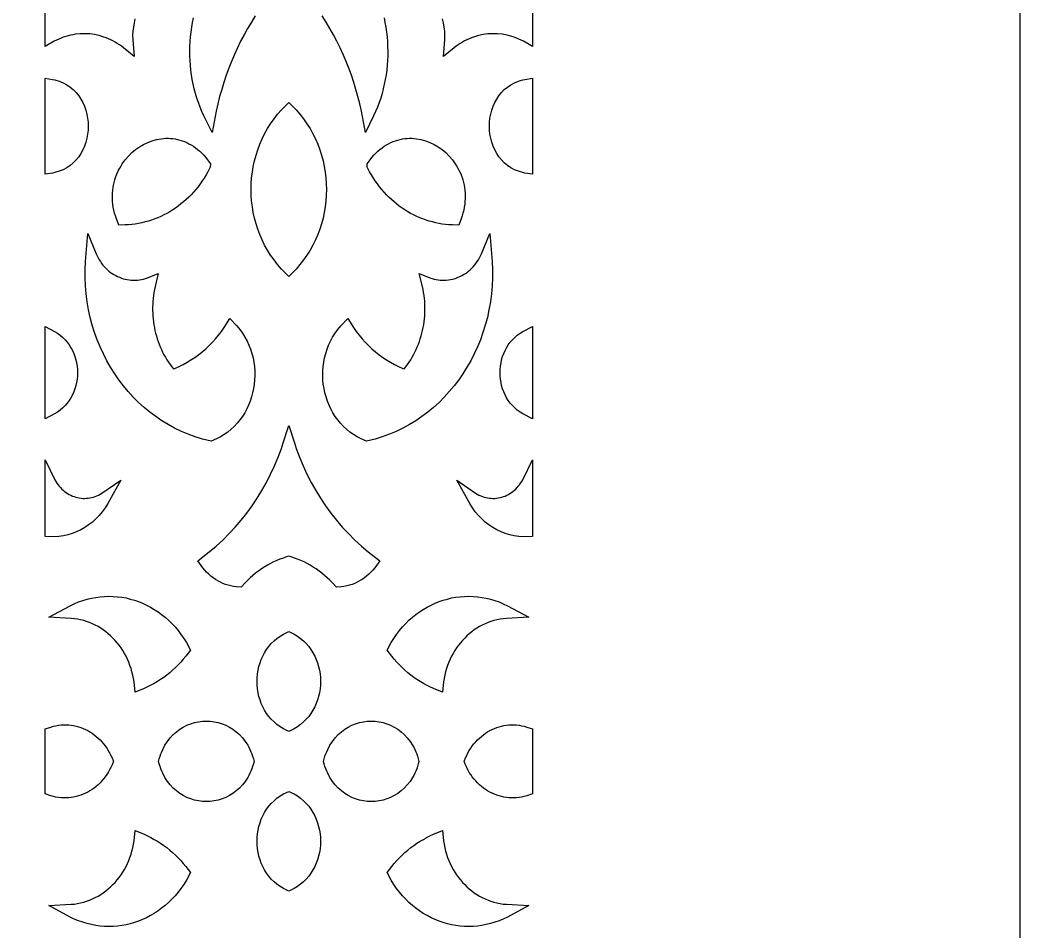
# Model space of a CAD drawing. Extents: x -355 to 355, y -278 to 278.
# Drawn here: x 231.9 to 355, y -20.9 to 91.3 of the extents above; entities that cross this region are included whole.
import ezdxf

# ---------------------------------------------------------------- set-up
doc = ezdxf.new("R2010")
doc.units = 0
doc.layers.add('LAYER_1', color=18, linetype='CONTINUOUS')

msp = doc.modelspace()

# ---------------------------------------------------------------- linework, layer by layer
at = {"layer": 'LAYER_1'}
for points in [[(-225.66, 277.51), (355, 277.5), (355, -277.5), (-355, -277.5)], [(246.07, 91.38), (245.95, 90.89), (245.87, 90.39), (245.81, 89.87), (245.78, 89.34), (245.79, 88.8), (245.95, 86.76), (244.66, 87.83), (244.41, 88.03), (244.15, 88.21), (243.89, 88.38), (243.63, 88.53), (243.36, 88.68), (243.08, 88.82), (242.81, 88.94), (242.53, 89.06), (242.25, 89.16), (241.67, 89.33), (241.09, 89.45), (240.5, 89.53), (239.9, 89.57), (239.31, 89.55), (238.71, 89.49), (238.42, 89.44), (238.13, 89.39), (237.83, 89.31), (237.54, 89.23), (237.25, 89.14), (236.97, 89.03), (236.68, 88.91), (236.4, 88.78), (236.13, 88.64), (235, 88.01), (235, 115.52)], [(295, 115.52), (295, 88.01), (293.87, 88.64), (293.6, 88.78), (293.32, 88.91), (293.03, 89.03), (292.75, 89.14), (292.46, 89.23), (292.17, 89.31), (291.88, 89.38), (291.28, 89.49), (290.69, 89.55), (290.1, 89.57), (289.5, 89.53), (288.92, 89.45), (288.33, 89.33), (287.75, 89.16), (287.47, 89.06), (287.19, 88.94), (286.92, 88.82), (286.64, 88.68), (286.37, 88.53), (286.11, 88.38), (285.85, 88.21), (285.59, 88.03), (285.34, 87.83), (284.05, 86.76), (284.21, 88.8), (284.22, 89.34), (284.19, 89.87), (284.13, 90.39), (284.05, 90.89), (283.93, 91.38)], [(260.88, 91.76), (260.39, 91), (259.93, 90.22), (259.49, 89.43), (259.07, 88.63), (258.67, 87.82), (258.3, 86.99), (257.94, 86.15), (257.61, 85.31), (257.29, 84.45), (257, 83.58), (256.74, 82.7), (256.49, 81.82), (256.27, 80.92), (256.07, 80.02), (255.56, 77.39), (254.56, 79.44), (254.31, 79.99), (254.09, 80.53), (253.88, 81.09), (253.69, 81.65), (253.52, 82.21), (253.37, 82.78), (253.24, 83.35), (253.12, 83.93), (253.03, 84.51), (252.95, 85.09), (252.89, 85.68), (252.85, 86.26), (252.82, 86.85), (252.82, 87.43), (252.83, 88.02), (252.86, 88.6), (252.91, 89.19), (252.97, 89.77), (253.06, 90.35), (253.16, 90.93), (253.28, 91.5)], [(276.72, 91.5), (276.84, 90.93), (276.94, 90.35), (277.03, 89.77), (277.09, 89.19), (277.14, 88.6), (277.17, 88.02), (277.18, 87.43), (277.18, 86.85), (277.15, 86.26), (277.11, 85.68), (277.05, 85.09), (276.97, 84.51), (276.88, 83.93), (276.76, 83.35), (276.63, 82.78), (276.48, 82.21), (276.31, 81.65), (276.12, 81.09), (275.91, 80.53), (275.69, 79.99), (275.44, 79.44), (274.44, 77.39), (273.93, 80.02), (273.73, 80.92), (273.51, 81.82), (273.26, 82.7), (273, 83.58), (272.71, 84.45), (272.4, 85.31), (272.06, 86.15), (271.71, 86.99), (271.33, 87.82), (270.93, 88.63), (270.51, 89.43), (270.07, 90.22), (269.61, 91), (269.12, 91.76)]]:
    msp.add_lwpolyline(points, dxfattribs=at)
for points in [[(235.93, 83.94), (236.21, 83.88), (236.73, 83.73), (237.21, 83.53), (237.67, 83.28), (238.09, 83), (238.47, 82.68), (238.82, 82.32), (239.14, 81.93), (239.41, 81.52), (239.65, 81.08), (239.85, 80.63), (240.02, 80.16), (240.14, 79.67), (240.24, 79.18), (240.29, 78.68), (240.31, 78.18), (240.29, 77.68), (240.24, 77.18), (240.14, 76.69), (240.02, 76.2), (239.85, 75.73), (239.65, 75.28), (239.41, 74.84), (239.14, 74.43), (238.82, 74.04), (238.47, 73.68), (238.09, 73.36), (237.67, 73.07), (237.21, 72.83), (236.73, 72.63), (236.47, 72.55), (236.21, 72.48), (235.93, 72.42), (235, 72.27), (235, 84.09)], [(295, 72.27), (294.07, 72.42), (293.79, 72.48), (293.27, 72.63), (292.79, 72.83), (292.33, 73.07), (291.91, 73.36), (291.53, 73.68), (291.18, 74.04), (290.86, 74.43), (290.59, 74.84), (290.35, 75.28), (290.15, 75.73), (289.98, 76.2), (289.86, 76.69), (289.76, 77.18), (289.71, 77.68), (289.69, 78.18), (289.71, 78.68), (289.76, 79.18), (289.86, 79.67), (289.98, 80.16), (290.15, 80.63), (290.35, 81.08), (290.59, 81.52), (290.86, 81.93), (291.18, 82.32), (291.53, 82.68), (291.91, 83), (292.33, 83.28), (292.79, 83.53), (293.27, 83.73), (293.53, 83.81), (293.79, 83.88), (294.07, 83.94), (295, 84.09)], [(265.89, 80.2), (266.37, 79.65), (266.82, 79.08), (267.24, 78.49), (267.62, 77.88), (267.97, 77.26), (268.29, 76.62), (268.57, 75.96), (268.82, 75.29), (269.03, 74.61), (269.22, 73.93), (269.37, 73.23), (269.48, 72.53), (269.57, 71.82), (269.62, 71.11), (269.63, 70.4), (269.62, 69.69), (269.57, 68.98), (269.48, 68.27), (269.37, 67.57), (269.22, 66.87), (269.03, 66.18), (268.82, 65.51), (268.57, 64.84), (268.29, 64.18), (267.97, 63.54), (267.62, 62.92), (267.24, 62.31), (266.82, 61.72), (266.37, 61.15), (265.89, 60.6), (265, 59.7), (264.11, 60.6), (263.63, 61.15), (263.18, 61.72), (262.76, 62.31), (262.38, 62.92), (262.03, 63.54), (261.72, 64.18), (261.43, 64.84), (261.18, 65.51), (260.97, 66.18), (260.78, 66.87), (260.63, 67.57), (260.52, 68.27), (260.43, 68.98), (260.38, 69.69), (260.37, 70.4), (260.38, 71.11), (260.43, 71.82), (260.52, 72.53), (260.63, 73.23), (260.78, 73.93), (260.97, 74.61), (261.18, 75.29), (261.43, 75.96), (261.72, 76.62), (262.03, 77.26), (262.38, 77.88), (262.76, 78.49), (263.18, 79.08), (263.63, 79.65), (264.11, 80.2), (265, 81.1)], [(250.44, 76.68), (250.73, 76.65), (251.01, 76.61), (251.3, 76.55), (251.59, 76.48), (251.87, 76.39), (252.16, 76.29), (252.44, 76.17), (252.71, 76.03), (252.99, 75.88), (253.26, 75.71), (253.52, 75.52), (253.78, 75.32), (254.04, 75.1), (254.29, 74.86), (254.53, 74.6), (254.77, 74.33), (255, 74.03), (255.35, 73.54), (255.34, 73.12), (255.05, 72.57), (254.83, 72.18), (254.59, 71.8), (254.35, 71.44), (254.1, 71.08), (253.83, 70.73), (253.56, 70.39), (253.27, 70.07), (252.98, 69.75), (252.68, 69.45), (252.37, 69.16), (252.06, 68.88), (251.73, 68.61), (251.4, 68.35), (251.06, 68.11), (250.71, 67.88), (250.36, 67.66), (250, 67.45), (249.63, 67.26), (249.26, 67.08), (248.88, 66.91), (248.5, 66.76), (248.11, 66.62), (247.72, 66.5), (247.33, 66.39), (246.93, 66.29), (246.52, 66.21), (246.11, 66.14), (245.7, 66.08), (245.29, 66.05), (244.87, 66.02), (244.07, 66.01), (243.78, 66.77), (243.66, 67.13), (243.56, 67.49), (243.47, 67.85), (243.4, 68.21), (243.35, 68.57), (243.32, 68.92), (243.3, 69.27), (243.29, 69.61), (243.31, 69.95), (243.33, 70.29), (243.38, 70.62), (243.43, 70.94), (243.5, 71.26), (243.59, 71.58), (243.68, 71.88), (243.79, 72.18), (243.91, 72.47), (244.05, 72.76), (244.19, 73.03), (244.35, 73.3), (244.51, 73.56), (244.87, 74.05), (245.26, 74.51), (245.68, 74.93), (246.14, 75.3), (246.62, 75.64), (247.12, 75.94), (247.64, 76.18), (248.18, 76.39), (248.73, 76.54), (249.29, 76.64), (249.58, 76.67), (249.86, 76.69), (250.15, 76.69)], [(280.14, 76.69), (280.71, 76.64), (281.27, 76.54), (281.82, 76.39), (282.36, 76.18), (282.88, 75.94), (283.38, 75.64), (283.86, 75.3), (284.32, 74.93), (284.74, 74.51), (285.13, 74.06), (285.32, 73.81), (285.49, 73.56), (285.66, 73.3), (285.81, 73.03), (285.95, 72.76), (286.09, 72.47), (286.21, 72.18), (286.32, 71.88), (286.41, 71.58), (286.5, 71.26), (286.57, 70.94), (286.62, 70.62), (286.67, 70.29), (286.69, 69.95), (286.71, 69.61), (286.7, 69.27), (286.68, 68.92), (286.65, 68.57), (286.6, 68.21), (286.53, 67.85), (286.44, 67.49), (286.34, 67.13), (286.22, 66.77), (285.93, 66.01), (285.13, 66.02), (284.71, 66.05), (284.3, 66.08), (283.89, 66.14), (283.48, 66.21), (283.08, 66.29), (282.68, 66.39), (282.28, 66.5), (281.89, 66.62), (281.5, 66.76), (281.12, 66.91), (280.74, 67.08), (280.37, 67.26), (280, 67.45), (279.64, 67.66), (279.29, 67.88), (278.94, 68.11), (278.6, 68.35), (278.27, 68.61), (277.95, 68.88), (277.63, 69.16), (277.32, 69.45), (277.02, 69.75), (276.73, 70.07), (276.44, 70.39), (276.17, 70.73), (275.9, 71.08), (275.65, 71.44), (275.41, 71.8), (275.17, 72.18), (274.95, 72.57), (274.66, 73.12), (274.66, 73.55), (275, 74.03), (275.23, 74.33), (275.47, 74.6), (275.71, 74.86), (275.96, 75.1), (276.22, 75.32), (276.48, 75.52), (276.74, 75.71), (277.01, 75.88), (277.29, 76.03), (277.56, 76.17), (277.85, 76.29), (278.13, 76.39), (278.41, 76.48), (278.7, 76.55), (278.99, 76.61), (279.28, 76.65), (279.56, 76.68), (279.85, 76.69)], [(241.28, 62.47), (241.4, 62.22), (241.52, 61.97), (241.66, 61.73), (241.81, 61.51), (241.96, 61.29), (242.13, 61.08), (242.3, 60.89), (242.48, 60.7), (242.67, 60.52), (242.86, 60.35), (243.06, 60.19), (243.27, 60.05), (243.48, 59.91), (243.7, 59.79), (243.93, 59.68), (244.16, 59.58), (244.39, 59.49), (244.63, 59.41), (244.87, 59.35), (245.11, 59.3), (245.36, 59.26), (245.61, 59.23), (245.86, 59.22), (246.11, 59.22), (246.36, 59.23), (246.61, 59.26), (246.86, 59.3), (247.12, 59.36), (247.37, 59.43), (247.62, 59.51), (248.94, 60.03), (248.54, 58.43), (248.47, 58.07), (248.4, 57.71), (248.35, 57.35), (248.3, 56.99), (248.27, 56.63), (248.25, 56.27), (248.24, 55.9), (248.24, 55.54), (248.25, 55.18), (248.27, 54.82), (248.3, 54.46), (248.34, 54.11), (248.39, 53.75), (248.46, 53.4), (248.53, 53.05), (248.61, 52.7), (248.71, 52.36), (248.81, 52.02), (248.92, 51.68), (249.04, 51.35), (249.18, 51.02), (249.32, 50.69), (249.47, 50.37), (249.63, 50.05), (249.81, 49.74), (249.99, 49.44), (250.18, 49.14), (250.38, 48.85), (250.59, 48.56), (250.79, 48.3), (250.97, 48.37), (251.49, 48.6), (251.99, 48.85), (252.48, 49.12), (252.96, 49.41), (253.43, 49.72), (253.89, 50.05), (254.34, 50.4), (254.77, 50.78), (255.18, 51.17), (255.59, 51.58), (255.97, 52), (256.34, 52.45), (256.7, 52.91), (257.03, 53.39), (257.75, 54.5), (258.61, 53.59), (258.97, 53.15), (259.3, 52.69), (259.6, 52.22), (259.87, 51.73), (260.1, 51.23), (260.3, 50.72), (260.46, 50.2), (260.6, 49.67), (260.7, 49.13), (260.77, 48.59), (260.81, 48.05), (260.82, 47.51), (260.8, 46.97), (260.75, 46.43), (260.66, 45.9), (260.55, 45.38), (260.41, 44.86), (260.24, 44.35), (260.05, 43.86), (259.82, 43.38), (259.57, 42.91), (259.29, 42.46), (258.98, 42.03), (258.64, 41.62), (258.28, 41.23), (257.89, 40.87), (257.48, 40.53), (257.04, 40.22), (256.58, 39.94), (256.09, 39.69), (255.44, 39.41), (254.38, 39.67), (253.49, 39.94), (252.62, 40.26), (251.78, 40.61), (250.95, 41.01), (250.15, 41.45), (249.37, 41.92), (248.62, 42.43), (247.89, 42.98), (247.19, 43.57), (246.51, 44.18), (245.86, 44.83), (245.24, 45.51), (244.65, 46.22), (244.09, 46.96), (243.57, 47.72), (243.07, 48.51), (242.61, 49.32), (242.18, 50.16), (241.78, 51.02), (241.42, 51.9), (241.1, 52.8), (240.81, 53.71), (240.56, 54.65), (240.36, 55.59), (240.19, 56.56), (240.06, 57.53), (239.97, 58.52), (239.93, 59.51), (239.93, 60.52), (239.97, 61.53), (240.27, 64.99)], [(290.03, 61.53), (290.07, 60.52), (290.07, 59.51), (290.03, 58.52), (289.94, 57.53), (289.81, 56.56), (289.64, 55.59), (289.44, 54.65), (289.19, 53.71), (288.9, 52.8), (288.58, 51.9), (288.22, 51.02), (287.82, 50.16), (287.4, 49.32), (286.93, 48.51), (286.44, 47.72), (285.91, 46.96), (285.35, 46.22), (284.76, 45.51), (284.14, 44.83), (283.49, 44.18), (282.81, 43.57), (282.11, 42.98), (281.38, 42.43), (280.63, 41.92), (279.85, 41.45), (279.05, 41.01), (278.22, 40.61), (277.38, 40.26), (276.51, 39.94), (275.63, 39.67), (274.56, 39.41), (273.91, 39.69), (273.42, 39.94), (272.96, 40.22), (272.52, 40.53), (272.11, 40.87), (271.72, 41.23), (271.36, 41.62), (271.02, 42.03), (270.71, 42.46), (270.43, 42.91), (270.18, 43.38), (269.95, 43.86), (269.76, 44.35), (269.59, 44.86), (269.45, 45.38), (269.34, 45.9), (269.25, 46.43), (269.2, 46.97), (269.18, 47.51), (269.19, 48.05), (269.23, 48.59), (269.3, 49.13), (269.4, 49.67), (269.54, 50.2), (269.71, 50.72), (269.9, 51.23), (270.14, 51.73), (270.4, 52.22), (270.7, 52.69), (271.03, 53.15), (271.39, 53.59), (272.25, 54.5), (272.97, 53.39), (273.3, 52.91), (273.66, 52.45), (274.03, 52), (274.42, 51.58), (274.82, 51.17), (275.23, 50.78), (275.66, 50.4), (276.11, 50.05), (276.57, 49.72), (277.04, 49.41), (277.52, 49.12), (278.01, 48.85), (278.51, 48.6), (279.03, 48.37), (279.21, 48.3), (279.41, 48.56), (279.62, 48.85), (279.82, 49.14), (280.01, 49.44), (280.19, 49.74), (280.37, 50.05), (280.53, 50.37), (280.68, 50.69), (280.82, 51.02), (280.96, 51.35), (281.08, 51.68), (281.19, 52.02), (281.3, 52.36), (281.39, 52.7), (281.47, 53.05), (281.54, 53.4), (281.61, 53.75), (281.66, 54.11), (281.7, 54.46), (281.73, 54.82), (281.75, 55.18), (281.76, 55.54), (281.76, 55.9), (281.75, 56.27), (281.73, 56.63), (281.7, 56.99), (281.65, 57.35), (281.6, 57.71), (281.53, 58.07), (281.46, 58.43), (281.06, 60.03), (282.38, 59.51), (282.63, 59.43), (282.88, 59.36), (283.14, 59.3), (283.39, 59.26), (283.64, 59.23), (283.89, 59.22), (284.14, 59.22), (284.39, 59.23), (284.64, 59.26), (284.89, 59.3), (285.13, 59.35), (285.37, 59.41), (285.61, 59.49), (285.84, 59.58), (286.07, 59.68), (286.3, 59.79), (286.52, 59.91), (286.73, 60.05), (286.94, 60.19), (287.14, 60.35), (287.34, 60.52), (287.52, 60.7), (287.7, 60.89), (287.87, 61.08), (288.04, 61.29), (288.19, 61.51), (288.34, 61.73), (288.48, 61.97), (288.6, 62.22), (288.72, 62.47), (289.73, 64.99)], [(236.18, 52.92), (236.54, 52.7), (236.88, 52.45), (237.19, 52.19), (237.48, 51.9), (237.74, 51.59), (237.98, 51.26), (238.19, 50.92), (238.38, 50.57), (238.55, 50.2), (238.68, 49.82), (238.8, 49.44), (238.88, 49.04), (238.95, 48.65), (238.98, 48.24), (239, 47.84), (238.98, 47.44), (238.95, 47.04), (238.88, 46.64), (238.8, 46.25), (238.68, 45.86), (238.55, 45.49), (238.38, 45.12), (238.19, 44.76), (237.98, 44.42), (237.74, 44.1), (237.48, 43.79), (237.19, 43.5), (236.88, 43.23), (236.54, 42.99), (236.18, 42.77), (235, 42.17), (235, 53.51)], [(295, 42.17), (293.82, 42.77), (293.46, 42.99), (293.12, 43.23), (292.81, 43.5), (292.52, 43.79), (292.26, 44.1), (292.02, 44.42), (291.81, 44.76), (291.62, 45.12), (291.46, 45.49), (291.32, 45.86), (291.2, 46.25), (291.12, 46.64), (291.05, 47.04), (291.02, 47.44), (291, 47.84), (291.02, 48.24), (291.05, 48.65), (291.12, 49.04), (291.2, 49.44), (291.32, 49.82), (291.46, 50.2), (291.62, 50.57), (291.81, 50.92), (292.02, 51.26), (292.26, 51.59), (292.52, 51.9), (292.81, 52.19), (293.12, 52.45), (293.46, 52.7), (293.82, 52.92), (295, 53.51)], [(265.73, 39.07), (265.91, 38.53), (266.32, 37.45), (266.76, 36.39), (267.24, 35.36), (267.76, 34.34), (268.31, 33.36), (268.9, 32.4), (269.52, 31.47), (270.18, 30.56), (270.87, 29.68), (271.59, 28.84), (272.34, 28.03), (273.13, 27.24), (273.94, 26.5), (274.79, 25.78), (276.2, 24.69), (275.58, 23.83), (275.35, 23.55), (275.11, 23.28), (274.85, 23.03), (274.58, 22.8), (274.31, 22.59), (274.02, 22.39), (273.72, 22.21), (273.42, 22.04), (273.11, 21.9), (272.79, 21.78), (272.46, 21.67), (272.13, 21.59), (271.79, 21.52), (271.45, 21.48), (270.87, 21.44), (270.38, 21.97), (270.07, 22.29), (269.74, 22.59), (269.41, 22.89), (269.08, 23.16), (268.73, 23.43), (268.37, 23.68), (268.01, 23.91), (267.64, 24.14), (267.26, 24.35), (266.88, 24.54), (266.49, 24.72), (266.09, 24.88), (265.69, 25.03), (265.28, 25.16), (265, 25.24), (264.72, 25.16), (264.31, 25.03), (263.91, 24.88), (263.51, 24.72), (263.12, 24.54), (262.74, 24.35), (262.36, 24.14), (261.99, 23.91), (261.63, 23.68), (261.27, 23.43), (260.92, 23.16), (260.59, 22.89), (260.26, 22.59), (259.94, 22.29), (259.62, 21.97), (259.13, 21.44), (258.55, 21.48), (258.21, 21.52), (257.87, 21.59), (257.54, 21.67), (257.21, 21.78), (256.89, 21.9), (256.58, 22.04), (256.28, 22.21), (255.98, 22.39), (255.69, 22.59), (255.42, 22.8), (255.15, 23.03), (254.89, 23.28), (254.65, 23.55), (254.42, 23.83), (253.8, 24.69), (255.22, 25.78), (256.06, 26.5), (256.87, 27.24), (257.66, 28.03), (258.41, 28.84), (259.13, 29.68), (259.82, 30.56), (260.48, 31.47), (261.1, 32.4), (261.69, 33.36), (262.24, 34.34), (262.76, 35.36), (263.24, 36.39), (263.68, 37.45), (264.09, 38.53), (264.27, 39.07), (265, 41.34)], [(236.21, 34.66), (236.33, 34.45), (236.46, 34.24), (236.6, 34.05), (236.75, 33.86), (236.9, 33.69), (237.06, 33.52), (237.23, 33.37), (237.41, 33.22), (237.59, 33.09), (237.78, 32.97), (237.97, 32.85), (238.17, 32.75), (238.37, 32.66), (238.57, 32.59), (238.78, 32.52), (239, 32.47), (239.21, 32.42), (239.43, 32.39), (239.64, 32.37), (239.86, 32.37), (240.08, 32.38), (240.3, 32.4), (240.52, 32.43), (240.74, 32.47), (240.95, 32.53), (241.17, 32.6), (241.38, 32.69), (241.59, 32.78), (241.8, 32.89), (242, 33.02), (244.31, 34.63), (242.73, 31.72), (242.4, 31.2), (242.04, 30.72), (241.66, 30.26), (241.25, 29.84), (240.82, 29.45), (240.36, 29.1), (239.88, 28.78), (239.39, 28.5), (238.88, 28.26), (238.35, 28.06), (237.81, 27.89), (237.26, 27.77), (236.7, 27.69), (236.13, 27.65), (235, 27.66), (235, 37.13)], [(295, 27.66), (293.87, 27.65), (293.3, 27.69), (292.74, 27.77), (292.19, 27.89), (291.65, 28.06), (291.12, 28.26), (290.61, 28.5), (290.12, 28.78), (289.64, 29.1), (289.18, 29.45), (288.75, 29.84), (288.34, 30.26), (287.96, 30.72), (287.6, 31.2), (287.27, 31.72), (285.69, 34.63), (288, 33.02), (288.2, 32.89), (288.41, 32.78), (288.62, 32.69), (288.83, 32.6), (289.05, 32.53), (289.26, 32.47), (289.48, 32.43), (289.7, 32.4), (289.92, 32.38), (290.14, 32.37), (290.36, 32.37), (290.57, 32.39), (290.79, 32.42), (291, 32.47), (291.22, 32.52), (291.43, 32.59), (291.63, 32.66), (291.83, 32.75), (292.03, 32.85), (292.22, 32.97), (292.41, 33.09), (292.59, 33.22), (292.77, 33.37), (292.94, 33.52), (293.1, 33.69), (293.25, 33.86), (293.4, 34.05), (293.54, 34.24), (293.67, 34.45), (293.79, 34.66), (295, 37.13)], [(243.38, 20.31), (243.91, 20.27), (244.44, 20.2), (244.97, 20.11), (245.49, 19.98), (246, 19.84), (246.51, 19.66), (247, 19.46), (247.49, 19.24), (247.98, 18.99), (248.45, 18.71), (248.91, 18.41), (249.35, 18.08), (249.79, 17.73), (250.21, 17.36), (250.61, 16.96), (251, 16.54), (251.38, 16.1), (251.73, 15.63), (252.07, 15.14), (252.39, 14.63), (252.91, 13.68), (252.33, 12.93), (252.02, 12.57), (251.71, 12.21), (251.38, 11.87), (251.04, 11.54), (250.7, 11.22), (250.34, 10.91), (249.98, 10.62), (249.6, 10.34), (249.22, 10.08), (248.83, 9.83), (248.43, 9.6), (248.03, 9.37), (247.62, 9.17), (247.2, 8.98), (246.1, 8.52), (245.95, 9.79), (245.89, 10.21), (245.8, 10.63), (245.7, 11.04), (245.59, 11.43), (245.45, 11.82), (245.31, 12.21), (245.14, 12.58), (244.97, 12.94), (244.77, 13.29), (244.57, 13.64), (244.35, 13.97), (244.12, 14.29), (243.88, 14.6), (243.62, 14.89), (243.35, 15.17), (243.07, 15.44), (242.78, 15.7), (242.48, 15.94), (242.17, 16.17), (241.85, 16.38), (241.52, 16.58), (241.18, 16.76), (240.84, 16.93), (240.49, 17.08), (240.12, 17.21), (239.76, 17.32), (239.38, 17.42), (239, 17.5), (238.61, 17.56), (238.22, 17.59), (235.46, 17.73), (238.08, 19.16), (238.6, 19.41), (239.12, 19.62), (239.64, 19.81), (240.17, 19.97), (240.71, 20.1), (241.24, 20.19), (241.78, 20.27), (242.31, 20.31), (242.85, 20.32)], [(287.69, 20.31), (288.22, 20.27), (288.76, 20.19), (289.29, 20.1), (289.83, 19.97), (290.36, 19.81), (290.88, 19.62), (291.4, 19.41), (291.92, 19.16), (294.54, 17.73), (291.78, 17.59), (291.39, 17.56), (291, 17.5), (290.62, 17.42), (290.24, 17.32), (289.88, 17.21), (289.52, 17.08), (289.16, 16.93), (288.82, 16.76), (288.48, 16.58), (288.15, 16.38), (287.83, 16.17), (287.52, 15.94), (287.22, 15.7), (286.93, 15.44), (286.65, 15.17), (286.38, 14.89), (286.13, 14.6), (285.88, 14.29), (285.65, 13.97), (285.43, 13.64), (285.23, 13.29), (285.03, 12.94), (284.86, 12.58), (284.69, 12.21), (284.55, 11.82), (284.41, 11.43), (284.3, 11.04), (284.2, 10.63), (284.11, 10.21), (284.05, 9.79), (283.9, 8.52), (282.8, 8.98), (282.38, 9.17), (281.97, 9.37), (281.57, 9.6), (281.17, 9.83), (280.78, 10.08), (280.4, 10.34), (280.03, 10.62), (279.66, 10.91), (279.3, 11.22), (278.96, 11.54), (278.62, 11.87), (278.29, 12.21), (277.98, 12.57), (277.67, 12.93), (277.09, 13.68), (277.61, 14.63), (277.93, 15.14), (278.27, 15.63), (278.62, 16.1), (279, 16.54), (279.39, 16.96), (279.79, 17.36), (280.21, 17.73), (280.65, 18.08), (281.1, 18.41), (281.55, 18.71), (282.03, 18.99), (282.51, 19.24), (283, 19.46), (283.5, 19.66), (284, 19.84), (284.52, 19.98), (285.03, 20.11), (285.56, 20.2), (286.09, 20.27), (286.62, 20.31), (287.15, 20.32)], [(265.65, 15.65), (266.07, 15.4), (266.46, 15.12), (266.82, 14.82), (267.15, 14.49), (267.45, 14.13), (267.73, 13.76), (267.98, 13.37), (268.19, 12.96), (268.38, 12.54), (268.54, 12.11), (268.67, 11.66), (268.77, 11.21), (268.85, 10.76), (268.89, 10.29), (268.9, 9.83), (268.89, 9.37), (268.85, 8.91), (268.77, 8.45), (268.67, 8), (268.54, 7.56), (268.38, 7.12), (268.19, 6.7), (267.98, 6.3), (267.73, 5.9), (267.45, 5.53), (267.15, 5.18), (266.82, 4.85), (266.46, 4.54), (266.07, 4.26), (265.65, 4.01), (265, 3.69), (264.35, 4.01), (263.93, 4.26), (263.54, 4.54), (263.18, 4.85), (262.85, 5.18), (262.55, 5.53), (262.27, 5.9), (262.02, 6.3), (261.81, 6.7), (261.62, 7.12), (261.46, 7.56), (261.33, 8), (261.23, 8.45), (261.16, 8.91), (261.11, 9.37), (261.1, 9.83), (261.11, 10.29), (261.16, 10.76), (261.23, 11.21), (261.33, 11.66), (261.46, 12.11), (261.62, 12.54), (261.81, 12.96), (262.02, 13.37), (262.27, 13.76), (262.55, 14.13), (262.85, 14.49), (263.18, 14.82), (263.54, 15.12), (263.93, 15.4), (264.35, 15.65), (265, 15.98)], [(255.34, 4.93), (255.82, 4.87), (256.3, 4.77), (256.78, 4.63), (257.24, 4.44), (257.69, 4.22), (258.12, 3.95), (258.53, 3.64), (258.93, 3.29), (259.29, 2.9), (259.63, 2.46), (259.94, 1.99), (260.08, 1.73), (260.21, 1.47), (260.34, 1.19), (260.45, 0.91), (260.55, 0.62), (260.64, 0.31), (260.72, 0), (260.64, -0.31), (260.55, -0.62), (260.45, -0.91), (260.34, -1.19), (260.21, -1.47), (260.08, -1.73), (259.94, -1.99), (259.63, -2.46), (259.29, -2.9), (258.93, -3.29), (258.53, -3.64), (258.12, -3.95), (257.69, -4.22), (257.24, -4.44), (256.78, -4.63), (256.3, -4.77), (255.82, -4.87), (255.34, -4.93), (254.85, -4.95), (254.36, -4.93), (253.88, -4.87), (253.4, -4.77), (252.93, -4.63), (252.47, -4.44), (252.02, -4.22), (251.58, -3.95), (251.17, -3.64), (250.78, -3.29), (250.41, -2.9), (250.07, -2.46), (249.76, -1.98), (249.49, -1.47), (249.37, -1.19), (249.26, -0.91), (249.15, -0.62), (249.06, -0.31), (248.98, 0), (249.06, 0.31), (249.15, 0.62), (249.26, 0.91), (249.37, 1.19), (249.49, 1.47), (249.76, 1.98), (250.07, 2.46), (250.41, 2.9), (250.78, 3.29), (251.17, 3.64), (251.58, 3.95), (252.02, 4.22), (252.47, 4.44), (252.93, 4.63), (253.4, 4.77), (253.88, 4.87), (254.36, 4.93), (254.85, 4.95)], [(275.64, 4.93), (276.12, 4.87), (276.6, 4.77), (277.07, 4.63), (277.53, 4.44), (277.98, 4.22), (278.42, 3.95), (278.83, 3.64), (279.22, 3.29), (279.59, 2.9), (279.93, 2.46), (280.23, 1.99), (280.38, 1.73), (280.51, 1.47), (280.63, 1.19), (280.75, 0.91), (280.85, 0.62), (280.94, 0.31), (281.02, 0), (280.94, -0.31), (280.85, -0.62), (280.75, -0.91), (280.63, -1.19), (280.51, -1.47), (280.38, -1.73), (280.23, -1.99), (279.93, -2.46), (279.59, -2.9), (279.22, -3.29), (278.83, -3.64), (278.42, -3.95), (277.98, -4.22), (277.53, -4.44), (277.07, -4.63), (276.6, -4.77), (276.12, -4.87), (275.64, -4.93), (275.15, -4.95), (274.66, -4.93), (274.18, -4.87), (273.7, -4.77), (273.23, -4.63), (272.76, -4.44), (272.31, -4.22), (271.88, -3.95), (271.47, -3.64), (271.08, -3.29), (270.71, -2.9), (270.37, -2.46), (270.06, -1.98), (269.79, -1.47), (269.67, -1.19), (269.55, -0.91), (269.45, -0.62), (269.36, -0.31), (269.28, 0), (269.36, 0.31), (269.45, 0.62), (269.55, 0.91), (269.67, 1.19), (269.79, 1.47), (270.06, 1.98), (270.37, 2.46), (270.71, 2.9), (271.08, 3.29), (271.47, 3.64), (271.88, 3.95), (272.31, 4.22), (272.76, 4.44), (273.23, 4.63), (273.7, 4.77), (274.18, 4.87), (274.66, 4.93), (275.15, 4.95)], [(237.91, 4.48), (238.21, 4.45), (238.52, 4.4), (238.82, 4.33), (239.12, 4.25), (239.41, 4.16), (239.7, 4.05), (239.98, 3.92), (240.26, 3.78), (240.53, 3.63), (240.79, 3.46), (241.05, 3.28), (241.3, 3.08), (241.54, 2.87), (241.77, 2.65), (241.99, 2.41), (242.21, 2.16), (242.41, 1.9), (242.6, 1.63), (242.78, 1.35), (242.95, 1.05), (243.1, 0.74), (243.25, 0.43), (243.38, 0.1), (243.41, 0), (243.38, -0.1), (243.25, -0.43), (243.1, -0.74), (242.95, -1.05), (242.78, -1.35), (242.6, -1.63), (242.41, -1.9), (242.21, -2.16), (241.99, -2.41), (241.77, -2.65), (241.54, -2.87), (241.3, -3.08), (241.05, -3.28), (240.79, -3.46), (240.53, -3.63), (240.26, -3.78), (239.98, -3.92), (239.7, -4.05), (239.41, -4.16), (239.12, -4.25), (238.82, -4.33), (238.52, -4.4), (238.21, -4.45), (237.91, -4.48), (237.6, -4.5), (237.28, -4.49), (236.97, -4.48), (236.66, -4.44), (236.34, -4.39), (236.03, -4.32), (235.72, -4.23), (235, -3.99), (235, 0), (235, 3.99), (235.72, 4.23), (236.03, 4.32), (236.34, 4.39), (236.66, 4.44), (236.97, 4.48), (237.28, 4.49), (237.6, 4.5)], [(292.72, 4.49), (293.03, 4.48), (293.34, 4.44), (293.66, 4.39), (293.97, 4.32), (294.28, 4.23), (295, 3.99), (295, 0), (295, -3.99), (294.28, -4.23), (293.97, -4.32), (293.66, -4.39), (293.34, -4.44), (293.03, -4.48), (292.72, -4.49), (292.41, -4.5), (292.1, -4.48), (291.79, -4.45), (291.48, -4.4), (291.18, -4.33), (290.89, -4.25), (290.59, -4.16), (290.3, -4.05), (290.02, -3.92), (289.74, -3.78), (289.47, -3.63), (289.21, -3.46), (288.95, -3.28), (288.7, -3.08), (288.46, -2.87), (288.23, -2.65), (288.01, -2.41), (287.79, -2.16), (287.59, -1.9), (287.4, -1.63), (287.22, -1.35), (287.05, -1.05), (286.9, -0.74), (286.75, -0.43), (286.62, -0.1), (286.59, 0), (286.62, 0.1), (286.75, 0.43), (286.9, 0.74), (287.05, 1.05), (287.22, 1.35), (287.4, 1.63), (287.59, 1.9), (287.79, 2.16), (288.01, 2.41), (288.23, 2.65), (288.46, 2.87), (288.7, 3.08), (288.95, 3.28), (289.21, 3.46), (289.47, 3.63), (289.74, 3.78), (290.02, 3.92), (290.3, 4.05), (290.59, 4.16), (290.89, 4.25), (291.18, 4.33), (291.48, 4.4), (291.79, 4.45), (292.1, 4.48), (292.41, 4.5)], [(265.65, -4.01), (266.07, -4.26), (266.46, -4.54), (266.82, -4.85), (267.15, -5.18), (267.45, -5.53), (267.73, -5.9), (267.98, -6.3), (268.19, -6.7), (268.38, -7.12), (268.54, -7.56), (268.67, -8), (268.77, -8.45), (268.85, -8.91), (268.89, -9.37), (268.9, -9.83), (268.89, -10.29), (268.85, -10.76), (268.77, -11.21), (268.67, -11.66), (268.54, -12.11), (268.38, -12.54), (268.19, -12.96), (267.98, -13.37), (267.73, -13.76), (267.45, -14.13), (267.15, -14.49), (266.82, -14.82), (266.46, -15.12), (266.07, -15.4), (265.65, -15.65), (265, -15.98), (264.35, -15.65), (263.93, -15.4), (263.54, -15.12), (263.18, -14.82), (262.85, -14.49), (262.55, -14.13), (262.27, -13.76), (262.02, -13.37), (261.81, -12.96), (261.62, -12.54), (261.46, -12.11), (261.33, -11.66), (261.23, -11.21), (261.16, -10.76), (261.11, -10.29), (261.1, -9.83), (261.11, -9.37), (261.16, -8.91), (261.23, -8.45), (261.33, -8), (261.46, -7.56), (261.62, -7.12), (261.81, -6.7), (262.02, -6.3), (262.27, -5.9), (262.55, -5.53), (262.85, -5.18), (263.18, -4.85), (263.54, -4.54), (263.93, -4.26), (264.35, -4.01), (265, -3.69)], [(247.2, -8.98), (247.62, -9.17), (248.03, -9.37), (248.43, -9.6), (248.83, -9.83), (249.22, -10.08), (249.6, -10.34), (249.98, -10.62), (250.34, -10.91), (250.7, -11.22), (251.04, -11.54), (251.38, -11.87), (251.71, -12.21), (252.02, -12.57), (252.33, -12.93), (252.91, -13.68), (252.39, -14.63), (252.07, -15.14), (251.73, -15.63), (251.38, -16.1), (251, -16.54), (250.61, -16.96), (250.21, -17.36), (249.79, -17.73), (249.35, -18.08), (248.91, -18.41), (248.45, -18.71), (247.98, -18.99), (247.49, -19.24), (247, -19.46), (246.51, -19.66), (246, -19.84), (245.49, -19.98), (244.97, -20.11), (244.44, -20.2), (243.91, -20.27), (243.38, -20.31), (242.85, -20.32), (242.31, -20.31), (241.78, -20.27), (241.24, -20.19), (240.71, -20.1), (240.17, -19.97), (239.64, -19.81), (239.12, -19.62), (238.6, -19.41), (238.08, -19.16), (235.46, -17.73), (238.22, -17.59), (238.61, -17.56), (239, -17.5), (239.38, -17.42), (239.76, -17.32), (240.12, -17.21), (240.49, -17.08), (240.84, -16.93), (241.18, -16.76), (241.52, -16.58), (241.85, -16.38), (242.17, -16.17), (242.48, -15.94), (242.78, -15.7), (243.07, -15.44), (243.35, -15.17), (243.62, -14.89), (243.88, -14.6), (244.12, -14.29), (244.35, -13.97), (244.57, -13.64), (244.77, -13.29), (244.97, -12.94), (245.14, -12.58), (245.31, -12.21), (245.45, -11.82), (245.59, -11.43), (245.7, -11.04), (245.8, -10.63), (245.89, -10.21), (245.95, -9.79), (246.1, -8.52)], [(284.05, -9.79), (284.11, -10.21), (284.2, -10.63), (284.3, -11.04), (284.41, -11.43), (284.55, -11.82), (284.69, -12.21), (284.86, -12.58), (285.03, -12.94), (285.23, -13.29), (285.43, -13.64), (285.65, -13.97), (285.88, -14.29), (286.13, -14.6), (286.38, -14.89), (286.65, -15.17), (286.93, -15.44), (287.22, -15.7), (287.52, -15.94), (287.83, -16.17), (288.15, -16.38), (288.48, -16.58), (288.82, -16.76), (289.16, -16.93), (289.52, -17.08), (289.88, -17.21), (290.24, -17.32), (290.62, -17.42), (291, -17.5), (291.39, -17.56), (291.78, -17.59), (294.54, -17.73), (291.92, -19.16), (291.4, -19.41), (290.88, -19.62), (290.36, -19.81), (289.83, -19.97), (289.29, -20.1), (288.76, -20.19), (288.22, -20.27), (287.69, -20.31), (287.15, -20.32), (286.62, -20.31), (286.09, -20.27), (285.56, -20.2), (285.03, -20.11), (284.52, -19.98), (284, -19.84), (283.5, -19.66), (283, -19.46), (282.51, -19.24), (282.03, -18.99), (281.55, -18.71), (281.1, -18.41), (280.65, -18.08), (280.21, -17.73), (279.79, -17.36), (279.39, -16.96), (279, -16.54), (278.62, -16.1), (278.27, -15.63), (277.93, -15.14), (277.61, -14.63), (277.09, -13.68), (277.67, -12.93), (277.98, -12.57), (278.29, -12.21), (278.62, -11.87), (278.96, -11.54), (279.3, -11.22), (279.66, -10.91), (280.03, -10.62), (280.4, -10.34), (280.78, -10.08), (281.17, -9.83), (281.57, -9.6), (281.97, -9.37), (282.38, -9.17), (282.8, -8.98), (283.9, -8.52)]]:
    msp.add_lwpolyline(points, close=True, dxfattribs=at)

doc.saveas('drawing.dxf')
